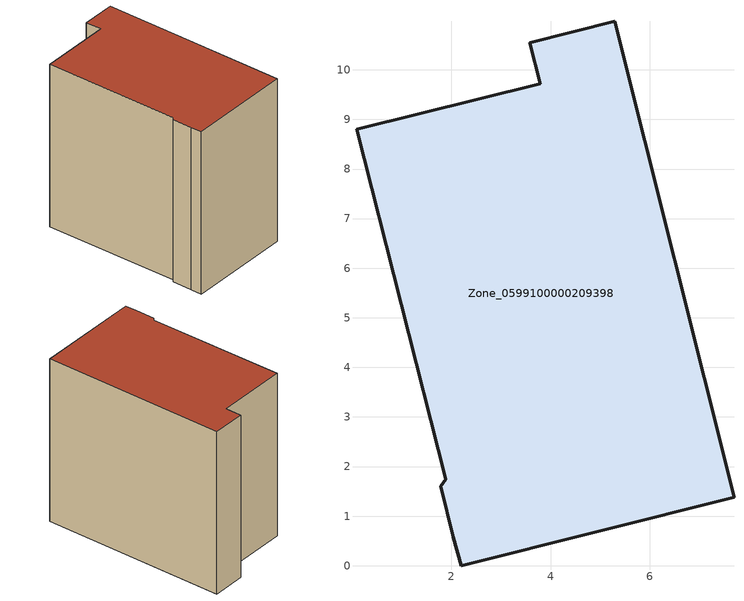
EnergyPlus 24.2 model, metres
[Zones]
Zone_0599100000209398
 floor ground (C_G): 3.79,9.72 3.58,10.55 5.3,10.98 7.7,1.38 2.2,0 2.04,0.57 1.78,1.6 1.89,1.74 0.09,8.8 z0
 wall outside (C_F): 3.58,10.55 3.79,9.72 0.09,8.8 1.89,1.74 1.78,1.6 2.04,0.57 2.2,0 7.7,1.38 5.3,10.98 3.58,10.55 z0:9.04
 roof outside (C_R): 0.09,8.8 1.89,1.74 1.78,1.6 2.04,0.57 2.2,0 7.7,1.38 5.3,10.98 3.58,10.55 3.79,9.72 z9.04
[BUILDING]
Pand.0599100000209398: North Axis=0; Terrain=City; Loads Convergence Tolerance Value=0.04; Temperature Convergence Tolerance Value=0.4; Solar Distribution=FullExterior; Maximum Number of Warmup Days=25; Minimum Number of Warmup Days=1
[Site:Location]
Rotterdam.The.Hague.AP_ZH_NLD Design_Conditions: Latitude=51.96; Longitude=4.45; Time Zone=1; Elevation=-4.5
[SITE:GROUNDTEMPERATURE:BUILDINGSURFACE]
18, 18, 18, 18, 18, 18, 18, 18, 18, 18, 18, 18
[MATERIAL] Thermal Absorptance=0.9; Solar Absorptance=0.7; Visible Absorptance=0.7
Name | Roughness | Thickness | Conductivity | Density | Specific Heat
G.TC.1975-1991 | MediumSmooth | 0.15 | 0.288461 | 540 | 1210
F.TC.1975-1991 | Rough | 0.3 | 0.230769 | 1920 | 840
R.TC.1975-1991 | MediumRough | 0.2 | 0.153846 | 1500 | 1000
[CONSTRUCTION]
C_G: G.TC.1975-1991
C_F: F.TC.1975-1991
C_R: R.TC.1975-1991
[ZONE]
Zone_0599100000209398: Type=1; Multiplier=1; Ceiling Height=Autocalculate; Volume=Autocalculate; Floor Area=autocalculate; Part of Total Floor Area=Yes
[ZONEINFILTRATION:DESIGNFLOWRATE]
Infil_Zone_0599100000209398: Zone or ZoneList or Space or SpaceList=Zone_0599100000209398; Schedule=AlwaysOn; Design Flow Rate Calculation Method=Flow/Area; Flow Rate per Floor Area=0.003; Constant Term Coefficient=1; Temperature Term Coefficient=0; Velocity Term Coefficient=0; Velocity Squared Term Coefficient=0
[HVACTEMPLATE:ZONE:IDEALLOADSAIRSYSTEM]
Zone_0599100000209398: Maximum Heating Supply Air Temperature=50; Minimum Cooling Supply Air Temperature=13; Maximum Heating Supply Air Humidity Ratio=0.0156; Minimum Cooling Supply Air Humidity Ratio=0.0077; Heating Limit=NoLimit; Cooling Limit=NoLimit; Dehumidification Control Type=ConstantSensibleHeatRatio; Cooling Sensible Heat Ratio=0.7; Dehumidification Setpoint=60; Humidification Control Type=None; Humidification Setpoint=30; Outdoor Air Method=None; Outdoor Air Flow Rate per Person=0.00944; Outdoor Air Flow Rate per Zone Floor Area=0; Outdoor Air Flow Rate per Zone=0; Demand Controlled Ventilation Type=None; Outdoor Air Economizer Type=NoEconomizer; Heat Recovery Type=None; Sensible Heat Recovery Effectiveness=0.7; Latent Heat Recovery Effectiveness=0.65
[ZONECONTROL:THERMOSTAT]
ThermostatControl_Zone_0599100000209398: Zone or ZoneList=Zone_0599100000209398; Control Type Schedule=DualSetpointControlType; Control 1=Thermostat_Zone_0599100000209398; Temperature Difference Between Cutout And Setpoint=0
[THERMOSTATSETPOINT:DUALSETPOINT]
Thermostat_Zone_0599100000209398: Heating Setpoint Temperature Schedule=HeatingSetpoint_Zone_0599100000209398; Cooling Setpoint Temperature Schedule=CoolingSetpoint_Zone_0599100000209398
[SCHEDULE:COMPACT]
HeatingSetpoint_Zone_0599100000209398: Through: 12/31, For: AllDays, Until: 24:00, 21
CoolingSetpoint_Zone_0599100000209398: Through: 12/31, For: AllDays, Until: 24:00, 24
DualSetpointControlType: Through: 12/31, For: AllDays, Until: 24:00, 4
AlwaysOn: Through: 12/31, For: AllDays, Until: 24:00, 1
